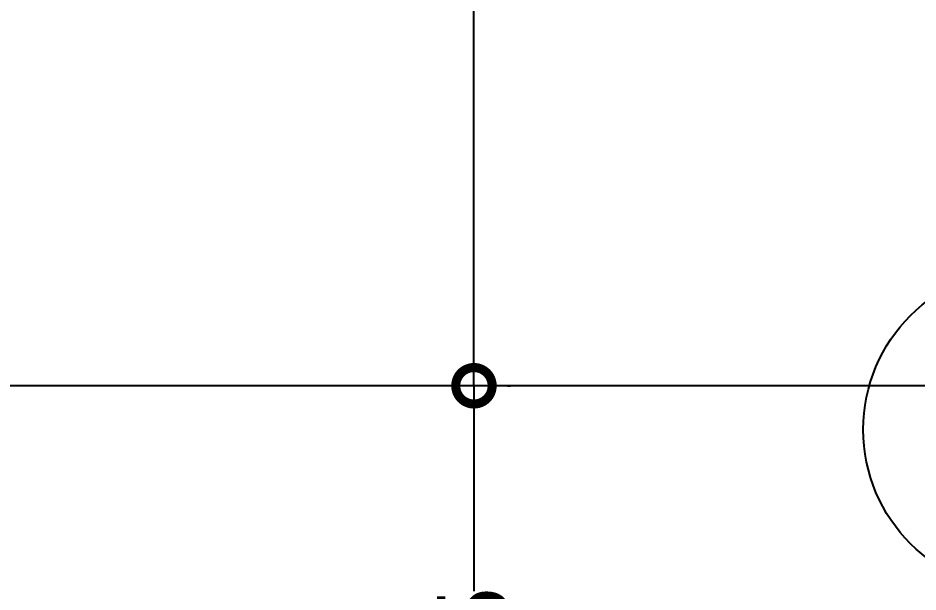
# Model space of a CAD drawing. Header units: millimetres. Extents: x -41292 to 298682, y -22072 to 33155.
# Drawn here: x -39904 to -38359, y 19735 to 20719 of the extents above; entities that cross this region are included whole.
import ezdxf

# ---------------------------------------------------------------- set-up
doc = ezdxf.new("R2010")
doc.units = ezdxf.units.MM
doc.layers.add('CO-DOOR', color=8, linetype='Continuous')
doc.layers.add('S-DIM', color=7, linetype='Continuous')
doc.styles.add('넥슨고딕', font='@Microsoft JhengHei Light.ttf')
doc.dimstyles.new('50', dxfattribs={"dimscale": 50, "dimtxt": 2.5, "dimasz": 2.5, "dimexe": 1.25, "dimexo": 2, "dimtad": 0, "dimdec": 0, "dimtxsty": '넥슨고딕', "dimblk": 'DOTSMALL', "dimcen": 2.5, "dimclrd": 1, "dimclre": 1, "dimclrt": 2, "dimadec": 0, "dimazin": 0, "dimtfac": 1, "dimtdec": 0, "dimtix": 1, "dimtmove": 0, "dimatfit": 3, "dimldrblk": 'DOTSMALL', "dimfxl": 1.25, "dimarcsym": 0})

# ---------------------------------------------------------------- blocks, each defined once
blk = doc.blocks.new('_DotSmall')
at = {"color": 0, "linetype": 'ByBlock', "const_width": 0.5}
blk.add_lwpolyline([(-0.0625, 0, 1), (0.0625, 0, 1)], format="xyb", close=True, dxfattribs=at)
blk = doc.blocks.new('*D95')
at = {"layer": 'Defpoints', "color": 0, "transparency": 16777216}
for p in [(-38649.5, 23758.4), (-39121.2, 20088.4), (-38649.5, 20088.4)]:
    blk.add_point(p, dxfattribs=at)
at = {"layer": 'S-DIM', "color": 1, "lineweight": -2, "transparency": 16777216}
for p, q in [((-38749.5, 23758.4), (-39183.7, 23758.4)), ((-39121.2, 23758.4), (-39121.2, 22128.4)), ((-39121.2, 20088.4), (-39121.2, 21718.5)), ((-38749.5, 20088.4), (-39183.7, 20088.4))]:
    blk.add_line(p, q, dxfattribs=at)
at = {"layer": 'S-DIM', "color": 1, "lineweight": -2, "transparency": 16777216, "xscale": 125, "yscale": 125, "zscale": 125}
for p, rotation in [((-39121.2, 23758.4), 90), ((-39121.2, 20088.4), 270)]:
    blk.add_blockref('_DotSmall', p, dxfattribs=dict(at, rotation=rotation))
at = {"layer": 'S-DIM', "color": 2, "transparency": 16777216, "insert": (-39121.2, 21923.4), "char_height": 125, "attachment_point": 5, "rotation": 90, "style": '넥슨고딕'}
blk.add_mtext('3670', dxfattribs=at)
blk = doc.blocks.new('*D96')
at = {"layer": 'Defpoints', "color": 0, "transparency": 16777216}
for p in [(-39163.6, 20088.4), (-39163.6, 18933.4), (-39121.2, 18933.4)]:
    blk.add_point(p, dxfattribs=at)
at = {"layer": 'S-DIM', "color": 1, "lineweight": -2, "transparency": 16777216}
for p, q in [((-39121.2, 20088.4), (-39121.2, 19736.1)), ((-39063.6, 20088.4), (-39058.7, 20088.4)), ((-39121.2, 18933.4), (-39121.2, 19381.6)), ((-39063.6, 18933.4), (-39058.7, 18933.4))]:
    blk.add_line(p, q, dxfattribs=at)
at = {"layer": 'S-DIM', "color": 1, "lineweight": -2, "transparency": 16777216, "xscale": 125, "yscale": 125, "zscale": 125}
for p, rotation in [((-39121.2, 20088.4), 90), ((-39121.2, 18933.4), 270)]:
    blk.add_blockref('_DotSmall', p, dxfattribs=dict(at, rotation=rotation))
at = {"layer": 'S-DIM', "color": 2, "transparency": 16777216, "insert": (-39121.2, 19558.8), "char_height": 125, "attachment_point": 5, "rotation": 90, "style": '넥슨고딕'}
blk.add_mtext('1155', dxfattribs=at)

msp = doc.modelspace()

# ---------------------------------------------------------------- linework, layer by layer
msp.add_circle((-38176.22, 20013.24), 276.93)
at = {"layer": 'CO-DOOR', "color": 8}
msp.add_lwpolyline([(-38263.14, 20088.42), (-40023.14, 20088.42)], dxfattribs=at)

# ---------------------------------------------------------------- dimensions: what is measured, and where the dimension line sits
at = {"layer": 'S-DIM'}
for base, p1, p2, picture, middle in [((-39121.24, 20088.42), (-38649.49, 23758.42), (-38649.49, 20088.42), '*D95', (-39121.24, 21923.42)), ((-39121.24, 18933.42), (-39163.64, 20088.42), (-39163.64, 18933.42), '*D96', (-39121.24, 19558.84))]:
    dim = msp.add_linear_dim(base=base, p1=p1, p2=p2, angle=90, dimstyle='50', dxfattribs=at)
    dim.commit()
    dim.dimension.update_dxf_attribs({"geometry": picture, "text_midpoint": middle, "dimtype": 160})

doc.saveas('drawing.dxf')
